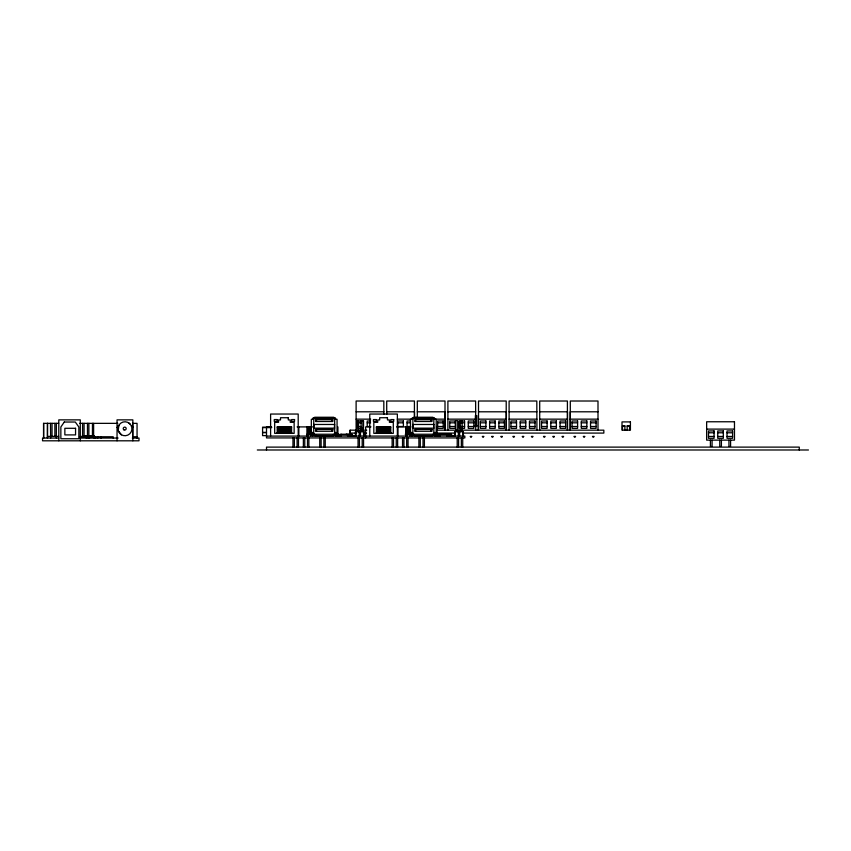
<?xml version="1.0" encoding="UTF-8"?>
<svg xmlns="http://www.w3.org/2000/svg" width="851" height="851" viewBox="0 0 851 851"><rect width="100%" height="100%" fill="white"/><g stroke="black" fill="none" stroke-linecap="round" stroke-linejoin="round"><path stroke-width="1.28" d="M356.729 433.085L350.08 433.085L350.133 430.17L366.717 430.17M350.08 433.085L350.133 430.17M117.629 427.393L117.917 425.489M118.874 425.319L118.204 430.585L121.448 434.787M335.773 434.255L332.624 434.808M434.935 434.255L432.914 434.808M356.112 411.799L383.939 411.799M386.716 411.799L414.533 411.799L414.533 417.926M417.309 411.799L445.126 411.799L445.126 430.17M447.903 411.799L475.73 411.799M478.507 411.799L506.324 411.799L506.324 430.17M509.1 411.799L536.928 411.799M539.704 411.799L567.521 411.799L567.521 430.17M597.998 411.799L570.181 411.799L570.181 430.17M315.774 417.809L313.179 417.809L312.625 419.277M332.624 417.809L335.22 417.809L335.773 419.277M413.809 417.809L412.341 417.809L411.788 419.277M432.914 417.809L434.382 417.809L434.935 419.277M356.112 419.149L370.685 419.149M397.311 419.149L411.884 419.149M434.531 419.149L445.126 419.149M447.903 419.149L475.73 419.149M478.507 419.149L506.324 419.149M509.1 419.149L536.928 419.149M539.704 419.149L567.521 419.149M570.181 419.149L597.998 419.149M313.732 419.277L311.338 419.277L311.338 433.34L313.732 433.34M334.666 419.277L337.06 419.277L337.06 433.34L334.666 433.34M412.884 419.277L410.501 419.277L410.501 433.34L412.884 433.34M433.829 419.277L436.223 419.277L436.223 433.34L433.829 433.34M370.557 420.99L367.207 420.99L367.207 426.5L370.557 426.5M410.416 420.99L407.065 420.99L407.065 426.5L410.416 426.5M357.952 422.83L361.303 422.83M367.207 422.83L370.557 422.83M397.811 422.83L403.395 422.83M407.065 422.83L410.416 422.83M437.659 422.83L443.243 422.83M449.743 422.83L455.328 422.83M458.997 422.83L464.582 422.83M468.263 422.83L473.847 422.83M480.336 422.83L485.921 422.83M489.602 422.83L495.186 422.83M498.856 422.83L504.441 422.83M510.94 422.83L516.525 422.83M520.195 422.83L525.78 422.83M529.46 422.83L535.045 422.83M541.534 422.83L547.119 422.83M550.799 422.83L556.384 422.83M560.054 422.83L565.638 422.83M572.021 422.83L577.606 422.83M581.276 422.83L586.86 422.83M590.53 422.83L596.115 422.83M58.645 423.351L43.539 423.351L43.539 438.052M79.686 423.351L117.81 423.351M313.732 424.468L334.666 424.468M412.884 424.468L433.829 424.468M475.007 425.798L478.283 425.798L478.283 430.17M622.496 426.128L624.879 426.128M627.166 426.128L629.549 426.128M357.952 426.5L361.303 426.5M437.659 426.5L443.243 426.5M449.743 426.5L455.328 426.5M458.997 426.5L464.582 426.5M468.263 426.5L473.847 426.5M480.336 426.5L485.921 426.5M489.602 426.5L495.186 426.5M498.856 426.5L504.441 426.5M510.94 426.5L516.525 426.5M520.195 426.5L525.78 426.5M529.46 426.5L535.045 426.5M541.534 426.5L547.119 426.5M550.799 426.5L556.384 426.5M560.054 426.5L565.638 426.5M572.021 426.5L577.606 426.5M581.276 426.5L586.86 426.5M590.53 426.5L596.115 426.5M271.107 426.904L266.512 426.904L266.512 437.925L464.837 437.925L464.837 436.095L266.512 436.095M297.073 426.904L312.53 426.904M370.898 426.904L365.675 426.904L365.675 437.925M396.598 426.904L410.937 426.904M277.192 427.064L278.16 427.064M279.117 427.064L280.075 427.064M281.043 427.064L282 427.064M282.957 427.064L283.926 427.064M284.883 427.064L285.84 427.064M286.808 427.064L287.766 427.064M288.723 427.064L289.68 427.064M290.648 427.064L291.606 427.064M376.355 427.064L377.323 427.064M378.28 427.064L379.238 427.064M380.206 427.064L381.163 427.064M382.12 427.064L383.078 427.064M384.046 427.064L385.003 427.064M385.96 427.064L386.928 427.064M387.886 427.064L388.843 427.064M389.811 427.064L390.769 427.064M271.65 427.159L262.576 427.159L262.576 435.627L266.469 435.627M117.044 427.393L118.119 427.393M132.841 427.393L132.118 425.489M262.576 427.617L271.65 427.617M313.732 428.149L334.666 428.149M412.884 428.149L433.829 428.149M706.649 429.106L734.477 429.106M436.818 430.17L603.838 430.17L603.838 433.085L463.008 433.085M262.576 432.414L266.469 432.414M262.576 432.606L266.469 432.606M708.489 432.787L714.074 432.787M717.744 432.787L723.329 432.787M727.009 432.787L732.594 432.787M363.366 433.085L366.568 433.085M436.446 433.085L455.381 433.085M346.314 434.074L347.08 434.616M445.467 434.074L446.36 434.255M306.956 434.255L312.189 434.255M336.081 434.255L338.645 434.255M405.225 434.255L412.661 434.255M435.233 434.255L437.808 434.255M341.187 434.616L347.623 434.616M351.644 434.616L352.484 434.616L352.474 436.095M440.35 434.616L446.775 434.616M450.796 434.616L451.647 434.616L451.626 436.095M310.636 434.85L312.487 434.85M315.774 434.808L312.625 434.255M409.799 434.85L411.65 434.85M413.809 434.808L411.788 434.255M341.06 435.169L339.868 435.169L339.911 436.095M352.474 435.169L352.782 436.095M436.967 435.169L437.467 436.095M439.031 435.169L440.041 435.169M451.626 435.169L451.945 436.095M306.754 435.35L307.86 435.35M338.124 435.35L339.358 435.35M351.42 435.35L352.474 435.35M405.916 435.35L407.012 435.35M437.286 435.35L438.52 435.35M84.866 435.659L91.057 435.659M337.911 435.903L340.166 435.903M348.612 435.903L350.218 436.095M351.495 435.946L355.835 436.095M437.063 435.903L439.318 435.903M447.775 435.903L449.381 436.095M450.658 435.946L454.998 436.095M48.337 436.393L58.634 436.393M81.239 436.393L89.717 436.393M94.004 436.393L94.652 436.393M470.188 436.414L471.848 436.414M482.272 436.414L483.921 436.414M491.601 436.414L493.25 436.414M500.792 436.414L502.441 436.414M512.866 436.414L514.525 436.414M522.195 436.414L523.854 436.414M531.386 436.414L533.034 436.414M543.47 436.414L545.119 436.414M552.799 436.414L554.448 436.414M561.979 436.414L563.639 436.414M573.946 436.414L575.595 436.414M583.275 436.414L584.935 436.414M592.466 436.414L594.115 436.414M708.489 436.457L714.074 436.457M717.744 436.457L723.329 436.457M727.009 436.457L732.594 436.457M79.494 436.765L113.183 436.765L113.183 438.052M470.614 437.159L471.411 437.159M482.698 437.159L483.496 437.159M492.027 437.159L492.825 437.159M501.218 437.159L502.016 437.159M513.291 437.159L514.089 437.159M522.631 437.159L523.429 437.159M531.811 437.159L532.609 437.159M543.895 437.159L544.693 437.159M553.224 437.159L554.022 437.159M562.405 437.159L563.213 437.159M574.372 437.159L575.17 437.159M583.701 437.159L584.499 437.159M592.892 437.159L593.69 437.159M94.525 437.403L86.259 437.403L86.259 438.052M87.674 437.68L89.791 437.68M93.727 437.68L95.748 438.052M58.793 438.052L42.55 438.052L42.55 440.807L138.99 440.807L138.99 438.052L132.331 438.052M79.494 438.052L118.119 438.052M257.321 449.988L808.45 449.988M128.778 422.926L130.16 424.117M799.27 449.988L799.27 447.115L266.512 447.115L266.512 449.988M730.583 440.127L730.583 446.381L728.935 446.381L728.935 440.127M721.403 440.127L721.403 446.381L719.755 446.381L719.755 440.127M712.074 440.127L712.074 446.381L710.415 446.381L710.415 440.127M629.549 430.074L629.549 425.755L627.166 425.755L627.166 430.074M624.879 430.074L624.879 425.755L622.496 425.755L622.496 430.074M597.998 430.17L597.998 401.012L570.298 401.012L570.298 430.17M567.404 430.17L567.404 401.012L539.704 401.012L539.704 430.17M536.928 430.17L536.811 401.012L509.1 401.012L509.1 430.17M506.207 430.17L506.207 401.012L478.507 401.012L478.507 430.17M476.826 425.798L476.826 415.596L475.369 415.596L475.369 425.798M475.73 430.17L475.613 401.012L447.903 401.012L447.903 430.17M463.391 436.095L463.391 431.68L454.583 431.68L454.583 436.095M462.731 431.68L462.731 436.095M462.721 437.925L462.721 447.115M462.125 431.68L462.125 420.66L460.253 420.66L460.253 431.68M461.348 437.925L461.348 447.115M459.646 431.68L459.646 436.095M458.987 431.68L458.987 436.095M458.593 437.925L458.593 447.115M458.327 431.68L458.327 436.095M457.721 431.68L457.721 420.66L455.849 420.66L455.849 431.68M457.21 437.925L457.21 447.115M455.242 431.68L455.242 436.095M451.094 436.095L451.094 434.255L439.318 434.255L439.318 436.095M450.658 436.095L450.615 434.074L449.658 434.074L449.658 436.095M447.775 434.255L447.775 436.095M446.775 434.255L446.775 436.095M445.009 430.17L445.009 401.012L417.309 401.012L417.309 417.926M440.35 434.255L440.35 436.095M438.808 436.095L438.808 435.169L438.339 436.095M438.627 435.169L438.627 436.095M438.52 435.169L438.52 436.095M437.808 436.095L437.808 434.074L435.233 434.074L435.233 436.095M437.148 435.169L437.286 436.095M437.074 426.904L437.063 436.095M434.935 432.287L434.935 436.095M433.648 424.468L433.648 428.149M432.914 418.362L432.914 417.256L413.809 417.256L413.809 418.362M432.914 434.255L432.914 435.627L413.809 435.627L413.809 434.255M431.074 419.649L431.074 421.49M431.074 429.436L431.074 431.266M424.404 437.925L424.404 447.115M423.032 437.925L423.032 447.115M420.277 437.925L420.277 447.115M418.894 437.925L418.894 447.115M415.65 419.649L415.65 421.49M415.65 429.436L415.65 431.266M414.416 416.916L414.416 401.012L386.716 401.012L386.716 414.267M413.075 424.468L413.075 428.149M411.788 432.287L411.788 436.095M411.65 436.095L411.65 434.542L409.799 434.542L409.799 436.095M410.288 426.904L410.288 434.255M409.576 426.904L409.576 434.255M408.65 426.904L408.65 434.255M408.044 437.925L408.044 447.115M407.82 426.904L407.82 434.255M407.012 436.095L407.012 435.169L405.916 435.169L405.916 436.095M406.906 426.904L406.906 434.255M406.672 437.925L406.672 447.115M406.15 434.255L406.15 426.904L406.087 436.095M403.917 437.925L403.917 447.115M402.534 437.925L402.534 447.115M398.002 426.904L398.002 436.095M397.64 437.925L397.64 447.115M397.364 436.095L397.364 414.043L369.77 414.043L369.77 436.095M396.268 437.925L396.268 447.115M393.513 437.925L393.513 447.115M392.13 437.925L392.13 447.115M390.769 433.34L390.769 426.904L389.811 426.904L389.811 433.34M388.843 433.34L388.843 426.904L387.886 426.904L387.886 433.34M386.928 433.34L386.928 426.904L385.96 426.904L385.96 433.34M385.003 433.34L385.003 426.904L384.046 426.904L384.046 433.34M383.822 414.267L383.822 401.012L356.112 401.012L356.112 430.17M383.078 433.34L383.078 426.904L382.12 426.904L382.12 433.34M381.163 433.34L381.163 426.904L380.206 426.904L380.206 433.34M379.238 433.34L379.238 426.904L378.28 426.904L378.28 433.34M377.323 433.34L377.323 426.904L376.355 426.904L376.355 433.34M364.239 436.095L364.239 431.68L355.42 431.68L355.42 436.095M363.568 431.68L363.568 436.095M363.558 437.925L363.558 447.115M362.962 431.68L362.962 420.66L361.09 420.66L361.09 431.68M362.186 437.925L362.186 447.115M360.484 431.68L360.484 436.095M359.824 431.68L359.824 436.095M359.43 437.925L359.43 447.115M359.165 431.68L359.165 436.095M358.558 431.68L358.558 420.66L356.686 420.66L356.686 431.68M358.048 437.925L358.048 447.115M356.08 431.68L356.08 436.095M351.931 436.095L351.931 434.255L340.166 434.255L340.166 436.095L340.092 435.169M351.495 436.095L351.452 434.074L350.495 434.074L350.495 436.095M348.612 434.255L348.612 436.095M347.623 434.255L347.623 436.095M341.187 434.255L341.187 436.095M339.645 436.095L339.645 435.169L339.177 436.095M339.464 435.169L339.464 436.095M339.358 435.169L339.358 436.095M338.645 436.095L338.645 434.074L336.081 434.074L336.081 436.095M338.304 436.095L337.996 435.169M338.124 435.169L338.124 436.095M337.911 426.904L337.911 434.776M335.773 432.287L335.773 436.095M334.486 424.468L334.486 428.149M333.752 418.362L333.752 417.256L314.647 417.256L314.647 418.362M333.752 434.255L333.752 435.627L314.647 435.627L314.647 434.255M331.911 419.649L331.911 421.49M331.911 429.436L331.911 431.266M325.242 437.925L325.242 447.115M323.869 437.925L323.869 447.115M321.114 437.925L321.114 447.115M319.731 437.925L319.731 447.115M316.487 419.649L316.487 421.49M316.487 429.436L316.487 431.266M313.913 424.468L313.913 428.149M312.625 432.287L312.625 436.095M312.487 436.095L312.487 434.542L310.636 434.542L310.636 436.095M311.126 426.904L311.126 434.255M310.413 426.904L310.413 434.255M309.498 426.904L309.498 434.255M308.881 437.925L308.881 447.115M308.668 426.904L308.668 434.255M307.743 426.904L307.743 434.255M307.86 436.095L307.86 435.169L306.754 435.169L306.754 436.095M307.509 437.925L307.509 447.115M306.924 426.904L306.924 434.776M304.754 437.925L304.754 447.115M303.371 437.925L303.371 447.115M298.839 426.904L298.839 436.095M298.478 437.925L298.478 447.115M298.201 436.095L298.201 414.043L270.607 414.043L270.607 436.095M297.105 437.925L297.105 447.115M294.35 437.925L294.35 447.115M292.967 437.925L292.967 447.115M291.606 433.34L291.606 426.904L290.648 426.904L290.648 433.34M289.68 433.34L289.68 426.904L288.723 426.904L288.723 433.34M287.766 433.34L287.766 426.904L286.808 426.904L286.808 433.34M285.84 433.34L285.84 426.904L284.883 426.904L284.883 433.34M283.926 433.34L283.926 426.904L282.957 426.904L282.957 433.34M282 433.34L282 426.904L281.043 426.904L281.043 433.34M280.075 433.34L280.075 426.904L279.117 426.904L279.117 433.34M278.16 433.34L278.16 426.904L277.192 426.904L277.192 433.34M137.181 438.052L137.181 436.765L132.958 436.765L132.958 438.052M137.054 438.052L137.054 423.351L132.65 423.351L132.65 436.829M132.841 440.807L132.841 419.862L117.044 419.862L117.044 440.807M101.056 436.765L101.056 438.052M97.78 436.765L97.78 438.052M94.525 438.052L94.44 436.031L88.983 436.031L88.983 437.68M93.621 423.351L93.621 436.393M92.461 423.351L92.429 436.393M89.419 436.765L89.419 438.052M88.866 423.351L88.866 436.393M87.472 423.351L87.472 436.393M84.068 423.351L84.068 436.393M82.59 423.351L82.59 436.393M80.292 440.807L80.292 419.862L58.793 419.862L58.793 440.807M80.228 436.765L80.228 438.052M56.336 423.351L56.336 438.052M54.879 423.351L54.879 436.393M52.028 423.351L52.028 436.393M50.475 423.351L50.635 438.052M47.582 423.351L47.518 438.052M47.401 423.351L47.401 438.052M43.656 423.351L43.656 438.052M64.272 422.032L60.857 426.989L60.857 438.744L78.856 438.744L78.856 426.989L75.292 422.032L64.272 422.032M288.298 417.724L280.511 417.724L280.511 419.926L278.564 419.926L278.564 422.309L274.671 422.309L274.671 433.34L294.138 433.34L294.138 422.309L290.244 422.309L290.244 419.926L288.298 419.926L288.298 417.724M387.46 417.724L379.674 417.724L379.674 419.926L377.716 419.926L377.716 422.309L373.823 422.309L373.823 433.34L393.3 433.34L393.3 422.309L389.407 422.309L389.407 419.926L387.46 419.926L387.46 417.724M334.666 418.362L313.732 418.362L313.732 434.255L334.666 434.255L334.666 418.362M433.829 418.362L412.884 418.362L412.884 434.255L433.829 434.255L433.829 418.362M277.192 419.554L274.277 419.554L274.277 421.394L277.192 421.394L277.192 419.554M294.531 419.554L291.606 419.554L291.606 421.394L294.531 421.394L294.531 419.554M332.837 419.649L315.561 419.649L315.561 421.49L332.837 421.49L332.837 419.649M376.355 419.554L373.44 419.554L373.44 421.394L376.355 421.394L376.355 419.554M393.694 419.554L390.769 419.554L390.769 421.394L393.694 421.394L393.694 419.554M431.989 419.649L414.724 419.649L414.724 421.49L431.989 421.49L431.989 419.649M363.537 420.99L357.952 420.99L357.952 428.34L363.537 428.34L363.537 420.99M403.395 420.99L397.811 420.99L397.811 426.5L403.395 426.5L403.395 420.99M443.243 420.99L437.659 420.99L437.659 428.34L443.243 428.34L443.243 420.99M455.328 420.99L449.743 420.99L449.743 428.34L455.328 428.34L455.328 420.99M464.582 420.99L458.997 420.99L458.997 428.34L464.582 428.34L464.582 420.99M473.847 420.99L468.263 420.99L468.263 428.34L473.847 428.34L473.847 420.99M485.921 420.99L480.336 420.99L480.336 428.34L485.921 428.34L485.921 420.99M495.186 420.99L489.602 420.99L489.602 428.34L495.186 428.34L495.186 420.99M504.441 420.99L498.856 420.99L498.856 428.34L504.441 428.34L504.441 420.99M516.525 420.99L510.94 420.99L510.94 428.34L516.525 428.34L516.525 420.99M525.78 420.99L520.195 420.99L520.195 428.34L525.78 428.34L525.78 420.99M535.045 420.99L529.46 420.99L529.46 428.34L535.045 428.34L535.045 420.99M547.119 420.99L541.534 420.99L541.534 428.34L547.119 428.34L547.119 420.99M556.384 420.99L550.799 420.99L550.799 428.34L556.384 428.34L556.384 420.99M565.638 420.99L560.054 420.99L560.054 428.34L565.638 428.34L565.638 420.99M577.606 420.99L572.021 420.99L572.021 428.34L577.606 428.34L577.606 420.99M586.86 420.99L581.276 420.99L581.276 428.34L586.86 428.34L586.86 420.99M596.115 420.99L590.53 420.99L590.53 428.34L596.115 428.34L596.115 420.99M734.477 421.766L706.649 421.766L706.649 440.127L734.477 440.127L734.477 421.766M630.421 421.905L622.007 421.905L622.007 430.17L630.421 430.17L630.421 421.905M75.558 428.298L64.857 428.298L64.857 434.904L75.558 434.904L75.558 428.298M332.837 429.436L315.561 429.436L315.561 431.266L332.837 431.266L332.837 429.436M431.989 429.436L414.724 429.436L414.724 431.266L431.989 431.266L431.989 429.436M714.074 430.946L708.489 430.946L708.489 438.297L714.074 438.297L714.074 430.946M723.329 430.946L717.744 430.946L717.744 438.297L723.329 438.297L723.329 430.946M732.594 430.946L727.009 430.946L727.009 438.297L732.594 438.297L732.594 430.946M278.16 432.829L277.192 432.829L278.16 432.84M280.075 432.829L279.117 432.829L280.075 432.84M282 432.829L281.043 432.829L282 432.84M283.926 432.829L282.957 432.829L283.926 432.84M285.84 432.829L284.883 432.829L285.84 432.84M287.766 432.829L286.808 432.829L287.766 432.84M289.68 432.829L288.723 432.829L289.68 432.84M291.606 432.829L290.648 432.829L291.606 432.84M377.323 432.829L376.355 432.829L377.323 432.84M379.238 432.829L378.28 432.829L379.238 432.84M381.163 432.829L380.206 432.829L381.163 432.84M383.078 432.829L382.12 432.829L383.078 432.84M385.003 432.829L384.046 432.829L385.003 432.84M386.928 432.829L385.96 432.829L386.928 432.84M388.843 432.829L387.886 432.829L388.843 432.84M390.769 432.829L389.811 432.829L390.769 432.84M121.097 434.584L119.714 433.393A6.978 6.978 0 0 1 122.948 422.064A6.978 6.978 0 0 1 131.841 429.776A6.978 6.978 0 0 1 121.097 434.584M123.927 429.851A1.468 1.468 0 0 0 126.171 428.649A1.468 1.468 0 0 0 124.001 427.308A1.468 1.468 0 0 0 123.927 429.851"/></g></svg>
